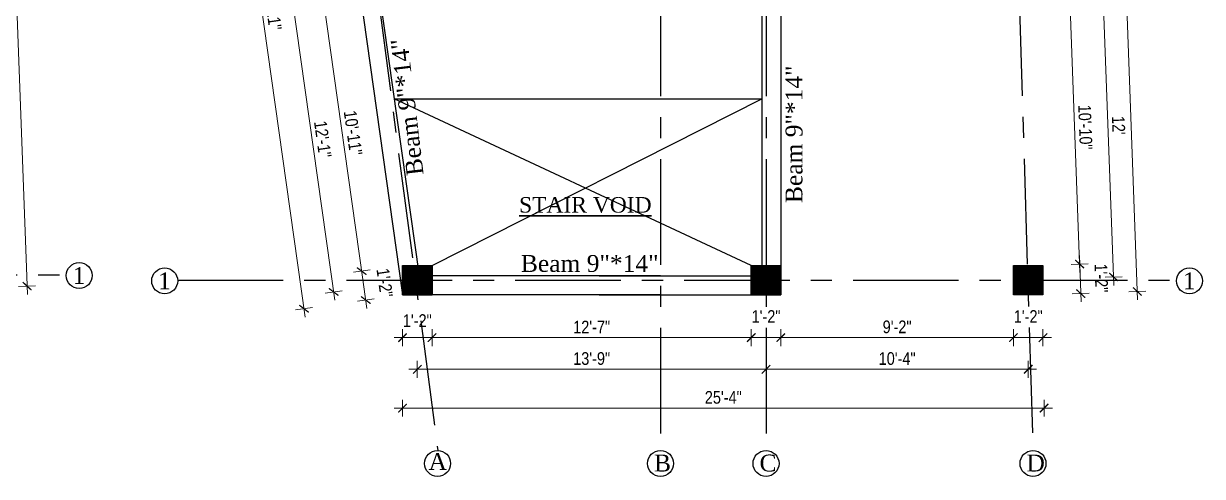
# Model space of a CAD drawing. Header units: inches. Extents: x -9998782 to 66725, y -6520505 to 8308.
# Drawn here: x -4998964 to -4998406, y -3258406 to -3258191 of the extents above; entities that cross this region are included whole.
import ezdxf
from ezdxf.enums import TextEntityAlignment as Align

# ---------------------------------------------------------------- set-up
doc = ezdxf.new("R2010")
doc.units = ezdxf.units.IN
doc.header["$LTSCALE"] = 2
doc.header["$MEASUREMENT"] = 0
doc.header["$PDMODE"] = 34
doc.linetypes.add('CENTER', pattern=[2, 1.25, -0.25, 0.25, -0.25])
doc.layers.get('0').update_dxf_attribs({"linetype": 'CONTINUOUS'})
doc.layers.get('DEFPOINTS').update_dxf_attribs({"color": 141, "linetype": 'CONTINUOUS'})
for name, color, linetype, lineweight in [('1', 7, 'CONTINUOUS', 13), ('DIM 1-100', 4, 'CONTINUOUS', 13), ('Toilet', 7, 'CONTINUOUS', 25), ('WALL SEC', 2, 'CONTINUOUS', 35)]:
    doc.layers.add(name, color=color, linetype=linetype, lineweight=lineweight)
doc.layers.add('A-Hatch', color=7, linetype='CONTINUOUS')
doc.layers.add('column', color=4, linetype='CONTINUOUS')
doc.styles.add('ordinary', font='times.ttf')
doc.styles.get("Standard").update_dxf_attribs({"font": 'ARIALN.TTF'})
doc.dimstyles.new('1 by 96', dxfattribs={"dimtxt": 6, "dimasz": 4, "dimexe": 4, "dimexo": 4, "dimgap": 2, "dimtad": 1, "dimdec": 0, "dimzin": 0, "dimdsep": 46, "dimlunit": 4, "dimtxsty": 'Standard', "dimblk": 'ARCHTICK', "dimcen": 0, "dimdle": 4, "dimadec": 0, "dimazin": 0, "dimtfac": 1, "dimtdec": 0, "dimtix": 1, "dimtofl": 0, "dimtmove": 1, "dimatfit": 3, "dimldrblk": 'ARCHTICK', "dimfxl": 4, "dimfxlon": 1, "dimtolj": 1, "dimtzin": 0, "dimlwd": -1, "dimlwe": -1, "dimarcsym": 0})

# ---------------------------------------------------------------- blocks, each defined once
blk = doc.blocks.new('_ArchTick')
at = {"color": 0, "linetype": 'ByBlock', "const_width": 0.15}
blk.add_lwpolyline([(-0.5, -0.5), (0.5, 0.5)], dxfattribs=at)
blk = doc.blocks.new('*D558')
at = {"layer": 'DEFPOINTS', "color": 0, "ltscale": 0.5}
for p in [(-4998784.65, -3258319.96), (-4998770.65, -3258319.96), (-4998770.65, -3258340.22)]:
    blk.add_point(p, dxfattribs=at)
at = {"layer": 'DIM 1-100', "color": 0, "ltscale": 0.5}
for p, q in [((-4998788.65, -3258340.22), (-4998766.65, -3258340.22)), ((-4998784.65, -3258336.22), (-4998784.65, -3258344.22)), ((-4998770.65, -3258336.22), (-4998770.65, -3258344.22))]:
    blk.add_line(p, q, dxfattribs=at)
at = {"layer": 'DIM 1-100', "color": 0, "ltscale": 0.5, "xscale": 4, "yscale": 4, "zscale": 4, "rotation": 180}
blk.add_blockref('_ArchTick', (-4998784.65, -3258340.22), dxfattribs=at)
at = {"layer": 'DIM 1-100', "color": 0, "ltscale": 0.5, "xscale": 4, "yscale": 4, "zscale": 4}
blk.add_blockref('_ArchTick', (-4998770.65, -3258340.22), dxfattribs=at)
at = {"layer": 'DIM 1-100', "color": 0, "ltscale": 0.5, "insert": (-4998777.65, -3258332.14), "char_height": 6, "attachment_point": 5}
blk.add_mtext('\\A1;1\'-2"', dxfattribs=at)
blk = doc.blocks.new('*D559')
at = {"layer": 'DEFPOINTS', "color": 0, "ltscale": 0.5}
for p in [(-4998770.65, -3258319.96), (-4998619.41, -3258319.96), (-4998619.41, -3258340.22)]:
    blk.add_point(p, dxfattribs=at)
at = {"layer": 'DIM 1-100', "color": 0, "ltscale": 0.5}
for p, q in [((-4998774.65, -3258340.22), (-4998615.41, -3258340.22)), ((-4998770.65, -3258336.22), (-4998770.65, -3258344.22)), ((-4998619.41, -3258336.22), (-4998619.41, -3258344.22))]:
    blk.add_line(p, q, dxfattribs=at)
at = {"layer": 'DIM 1-100', "color": 0, "ltscale": 0.5, "xscale": 4, "yscale": 4, "zscale": 4, "rotation": 180}
blk.add_blockref('_ArchTick', (-4998770.65, -3258340.22), dxfattribs=at)
at = {"layer": 'DIM 1-100', "color": 0, "ltscale": 0.5, "xscale": 4, "yscale": 4, "zscale": 4}
blk.add_blockref('_ArchTick', (-4998619.41, -3258340.22), dxfattribs=at)
at = {"layer": 'DIM 1-100', "color": 0, "ltscale": 0.5, "insert": (-4998695.03, -3258335.21), "char_height": 6, "attachment_point": 5}
blk.add_mtext('\\A1;12\'-7"', dxfattribs=at)
blk = doc.blocks.new('*D560')
at = {"layer": 'DEFPOINTS', "color": 0, "ltscale": 0.5}
for p in [(-4998619.41, -3258319.96), (-4998605.41, -3258319.96), (-4998605.41, -3258340.22)]:
    blk.add_point(p, dxfattribs=at)
at = {"layer": 'DIM 1-100', "color": 0, "ltscale": 0.5}
for p, q in [((-4998623.41, -3258340.22), (-4998601.41, -3258340.22)), ((-4998619.41, -3258336.22), (-4998619.41, -3258344.22)), ((-4998605.41, -3258336.22), (-4998605.41, -3258344.22))]:
    blk.add_line(p, q, dxfattribs=at)
at = {"layer": 'DIM 1-100', "color": 0, "ltscale": 0.5, "xscale": 4, "yscale": 4, "zscale": 4, "rotation": 180}
blk.add_blockref('_ArchTick', (-4998619.41, -3258340.22), dxfattribs=at)
at = {"layer": 'DIM 1-100', "color": 0, "ltscale": 0.5, "xscale": 4, "yscale": 4, "zscale": 4}
blk.add_blockref('_ArchTick', (-4998605.41, -3258340.22), dxfattribs=at)
at = {"layer": 'DIM 1-100', "color": 0, "ltscale": 0.5, "insert": (-4998612.41, -3258330.2), "char_height": 6, "attachment_point": 5}
blk.add_mtext('\\A1;1\'-2"', dxfattribs=at)
blk = doc.blocks.new('*D561')
at = {"layer": 'DEFPOINTS', "color": 0, "ltscale": 0.5}
for p in [(-4998605.41, -3258319.96), (-4998495.18, -3258319.96), (-4998495.18, -3258340.22)]:
    blk.add_point(p, dxfattribs=at)
at = {"layer": 'DIM 1-100', "color": 0, "ltscale": 0.5}
for p, q in [((-4998609.41, -3258340.22), (-4998491.18, -3258340.22)), ((-4998605.41, -3258336.22), (-4998605.41, -3258344.22)), ((-4998495.18, -3258336.22), (-4998495.18, -3258344.22))]:
    blk.add_line(p, q, dxfattribs=at)
at = {"layer": 'DIM 1-100', "color": 0, "ltscale": 0.5, "xscale": 4, "yscale": 4, "zscale": 4, "rotation": 180}
blk.add_blockref('_ArchTick', (-4998605.41, -3258340.22), dxfattribs=at)
at = {"layer": 'DIM 1-100', "color": 0, "ltscale": 0.5, "xscale": 4, "yscale": 4, "zscale": 4}
blk.add_blockref('_ArchTick', (-4998495.18, -3258340.22), dxfattribs=at)
at = {"layer": 'DIM 1-100', "color": 0, "ltscale": 0.5, "insert": (-4998550.3, -3258335.16), "char_height": 6, "attachment_point": 5}
blk.add_mtext('\\A1;9\'-2"', dxfattribs=at)
blk = doc.blocks.new('*D562')
at = {"layer": 'DEFPOINTS', "color": 0, "ltscale": 0.5}
for p in [(-4998495.18, -3258319.96), (-4998481.18, -3258319.96), (-4998481.18, -3258340.22)]:
    blk.add_point(p, dxfattribs=at)
at = {"layer": 'DIM 1-100', "color": 0, "ltscale": 0.5}
for p, q in [((-4998499.18, -3258340.22), (-4998477.18, -3258340.22)), ((-4998495.18, -3258336.22), (-4998495.18, -3258344.22)), ((-4998481.18, -3258336.22), (-4998481.18, -3258344.22))]:
    blk.add_line(p, q, dxfattribs=at)
at = {"layer": 'DIM 1-100', "color": 0, "ltscale": 0.5, "xscale": 4, "yscale": 4, "zscale": 4, "rotation": 180}
blk.add_blockref('_ArchTick', (-4998495.18, -3258340.22), dxfattribs=at)
at = {"layer": 'DIM 1-100', "color": 0, "ltscale": 0.5, "xscale": 4, "yscale": 4, "zscale": 4}
blk.add_blockref('_ArchTick', (-4998481.18, -3258340.22), dxfattribs=at)
at = {"layer": 'DIM 1-100', "color": 0, "ltscale": 0.5, "insert": (-4998488.18, -3258330.2), "char_height": 6, "attachment_point": 5}
blk.add_mtext('\\A1;1\'-2"', dxfattribs=at)
blk = doc.blocks.new('*D566')
at = {"layer": 'DEFPOINTS', "color": 0, "ltscale": 0.5}
for p in [(-4998804.86, -3258176.46), (-4998784.65, -3258305.96), (-4998803.98, -3258308.68)]:
    blk.add_point(p, dxfattribs=at)
at = {"layer": 'DIM 1-100', "color": 0, "ltscale": 0.5}
for p, q in [((-4998822.82, -3258174.95), (-4998803.42, -3258312.64)), ((-4998818.3, -3258178.35), (-4998826.22, -3258179.47)), ((-4998800.02, -3258308.12), (-4998807.94, -3258309.24))]:
    blk.add_line(p, q, dxfattribs=at)
at = {"layer": 'DIM 1-100', "color": 0, "ltscale": 0.5, "xscale": 4, "yscale": 4, "zscale": 4}
for p, rotation in [((-4998822.26, -3258178.91), 98.01894551890386), ((-4998803.98, -3258308.68), 278.0189455189039)]:
    blk.add_blockref('_ArchTick', p, dxfattribs=dict(at, rotation=rotation))
at = {"layer": 'DIM 1-100', "color": 0, "ltscale": 0.5, "insert": (-4998808.11, -3258243.09), "char_height": 6, "attachment_point": 5, "rotation": 278.0189}
blk.add_mtext('\\A1;10\'-11"', dxfattribs=at)
blk = doc.blocks.new('*D567')
at = {"layer": 'DEFPOINTS', "color": 0, "ltscale": 0.5}
for p in [(-4998784.65, -3258305.96), (-4998802.05, -3258322.41), (-4998784.65, -3258319.96)]:
    blk.add_point(p, dxfattribs=at)
at = {"layer": 'DIM 1-100', "color": 0, "ltscale": 0.5}
for p, q in [((-4998804.54, -3258304.72), (-4998801.49, -3258326.37)), ((-4998800.02, -3258308.12), (-4998807.94, -3258309.24)), ((-4998798.08, -3258321.85), (-4998806.01, -3258322.97))]:
    blk.add_line(p, q, dxfattribs=at)
at = {"layer": 'DIM 1-100', "color": 0, "ltscale": 0.5, "xscale": 4, "yscale": 4, "zscale": 4}
for p, rotation in [((-4998803.98, -3258308.68), 98.01894551890386), ((-4998802.05, -3258322.41), 278.0189455189039)]:
    blk.add_blockref('_ArchTick', p, dxfattribs=dict(at, rotation=rotation))
at = {"layer": 'DIM 1-100', "color": 0, "ltscale": 0.5, "insert": (-4998793.09, -3258314.15), "char_height": 6, "attachment_point": 5, "rotation": 278.0189}
blk.add_mtext('\\A1;1\'-2"', dxfattribs=at)
blk = doc.blocks.new('*D568')
at = {"layer": 'DEFPOINTS', "color": 0, "ltscale": 0.5}
for p in [(-4998797.86, -3258169.46), (-4998837.49, -3258175.04), (-4998777.65, -3258312.96)]:
    blk.add_point(p, dxfattribs=at)
at = {"layer": 'DIM 1-100', "color": 0, "ltscale": 0.5}
for p, q in [((-4998816.72, -3258322.5), (-4998838.05, -3258171.08)), ((-4998833.53, -3258174.48), (-4998841.45, -3258175.6)), ((-4998813.31, -3258317.98), (-4998821.24, -3258319.1))]:
    blk.add_line(p, q, dxfattribs=at)
at = {"layer": 'DIM 1-100', "color": 0, "ltscale": 0.5, "xscale": 4, "yscale": 4, "zscale": 4}
for p, rotation in [((-4998837.49, -3258175.04), 98.01894551876403), ((-4998817.28, -3258318.54), 278.018945518764)]:
    blk.add_blockref('_ArchTick', p, dxfattribs=dict(at, rotation=rotation))
at = {"layer": 'DIM 1-100', "color": 0, "ltscale": 0.5, "insert": (-4998822.42, -3258246.09), "char_height": 6, "attachment_point": 5, "rotation": 278.0189}
blk.add_mtext('\\A1;12\'-1"', dxfattribs=at)
blk = doc.blocks.new('*D570')
at = {"layer": 'DEFPOINTS', "color": 0, "ltscale": 0.5}
for p in [(-4998824.69, -3258035.71), (-4998784.65, -3258319.96), (-4998831.32, -3258326.53)]:
    blk.add_point(p, dxfattribs=at)
at = {"layer": 'DIM 1-100', "color": 0, "ltscale": 0.5}
for p, q in [((-4998871.92, -3258038.33), (-4998830.76, -3258330.49)), ((-4998867.4, -3258041.73), (-4998875.32, -3258042.85)), ((-4998827.36, -3258325.97), (-4998835.28, -3258327.09))]:
    blk.add_line(p, q, dxfattribs=at)
at = {"layer": 'DIM 1-100', "color": 0, "ltscale": 0.5, "xscale": 4, "yscale": 4, "zscale": 4}
for p, rotation in [((-4998871.36, -3258042.29), 98.01894551889016), ((-4998831.32, -3258326.53), 278.0189455188902)]:
    blk.add_blockref('_ArchTick', p, dxfattribs=dict(at, rotation=rotation))
at = {"layer": 'DIM 1-100', "color": 0, "ltscale": 0.5, "insert": (-4998846.33, -3258183.71), "char_height": 6, "attachment_point": 5, "rotation": 278.0189}
blk.add_mtext('\\A1;23\'-11"', dxfattribs=at)
blk = doc.blocks.new('*D571')
at = {"layer": 'DEFPOINTS', "color": 0, "ltscale": 0.5}
for p in [(-4998777.65, -3258312.96), (-4998612.41, -3258312.96), (-4998612.41, -3258355.24)]:
    blk.add_point(p, dxfattribs=at)
at = {"layer": 'DIM 1-100', "color": 0, "ltscale": 0.5}
for p, q in [((-4998777.65, -3258351.24), (-4998777.65, -3258359.24)), ((-4998612.41, -3258351.24), (-4998612.41, -3258359.24)), ((-4998781.65, -3258355.24), (-4998608.41, -3258355.24))]:
    blk.add_line(p, q, dxfattribs=at)
at = {"layer": 'DIM 1-100', "color": 0, "ltscale": 0.5, "xscale": 4, "yscale": 4, "zscale": 4, "rotation": 180}
blk.add_blockref('_ArchTick', (-4998777.65, -3258355.24), dxfattribs=at)
at = {"layer": 'DIM 1-100', "color": 0, "ltscale": 0.5, "xscale": 4, "yscale": 4, "zscale": 4}
blk.add_blockref('_ArchTick', (-4998612.41, -3258355.24), dxfattribs=at)
at = {"layer": 'DIM 1-100', "color": 0, "ltscale": 0.5, "insert": (-4998695.03, -3258350.17), "char_height": 6, "attachment_point": 5}
blk.add_mtext('\\A1;13\'-9"', dxfattribs=at)
blk = doc.blocks.new('*D572')
at = {"layer": 'DEFPOINTS', "color": 0, "ltscale": 0.5}
for p in [(-4998612.41, -3258312.96), (-4998488.18, -3258312.98), (-4998488.18, -3258355.24)]:
    blk.add_point(p, dxfattribs=at)
at = {"layer": 'DIM 1-100', "color": 0, "ltscale": 0.5}
for p, q in [((-4998612.41, -3258351.24), (-4998612.41, -3258359.24)), ((-4998488.18, -3258351.24), (-4998488.18, -3258359.24)), ((-4998616.41, -3258355.24), (-4998484.18, -3258355.24))]:
    blk.add_line(p, q, dxfattribs=at)
at = {"layer": 'DIM 1-100', "color": 0, "ltscale": 0.5, "xscale": 4, "yscale": 4, "zscale": 4, "rotation": 180}
blk.add_blockref('_ArchTick', (-4998612.41, -3258355.24), dxfattribs=at)
at = {"layer": 'DIM 1-100', "color": 0, "ltscale": 0.5, "xscale": 4, "yscale": 4, "zscale": 4}
blk.add_blockref('_ArchTick', (-4998488.18, -3258355.24), dxfattribs=at)
at = {"layer": 'DIM 1-100', "color": 0, "ltscale": 0.5, "insert": (-4998550.3, -3258350.17), "char_height": 6, "attachment_point": 5}
blk.add_mtext('\\A1;10\'-4"', dxfattribs=at)
blk = doc.blocks.new('*D573')
at = {"layer": 'DEFPOINTS', "color": 0, "ltscale": 0.5}
for p in [(-4998784.65, -3258319.96), (-4998480.67, -3258319.96), (-4998480.67, -3258373.66)]:
    blk.add_point(p, dxfattribs=at)
at = {"layer": 'DIM 1-100', "color": 0, "ltscale": 0.5}
for p, q in [((-4998788.65, -3258373.66), (-4998476.67, -3258373.66)), ((-4998784.65, -3258369.66), (-4998784.65, -3258377.66)), ((-4998480.67, -3258369.66), (-4998480.67, -3258377.66))]:
    blk.add_line(p, q, dxfattribs=at)
at = {"layer": 'DIM 1-100', "color": 0, "ltscale": 0.5, "xscale": 4, "yscale": 4, "zscale": 4, "rotation": 180}
blk.add_blockref('_ArchTick', (-4998784.65, -3258373.66), dxfattribs=at)
at = {"layer": 'DIM 1-100', "color": 0, "ltscale": 0.5, "xscale": 4, "yscale": 4, "zscale": 4}
blk.add_blockref('_ArchTick', (-4998480.67, -3258373.66), dxfattribs=at)
at = {"layer": 'DIM 1-100', "color": 0, "ltscale": 0.5, "insert": (-4998632.66, -3258368.59), "char_height": 6, "attachment_point": 5}
blk.add_mtext('\\A1;25\'-4"', dxfattribs=at)
blk = doc.blocks.new('*D574')
at = {"layer": 'DEFPOINTS', "color": 0, "ltscale": 0.5}
for p in [(-4998481.18, -3258305.96), (-4998463.82, -3258305.32), (-4998480.67, -3258319.96)]:
    blk.add_point(p, dxfattribs=at)
at = {"layer": 'DIM 1-100', "color": 0, "ltscale": 0.5}
for p, q in [((-4998467.81, -3258305.46), (-4998459.82, -3258305.17)), ((-4998463.15, -3258323.31), (-4998463.96, -3258301.32)), ((-4998467.3, -3258319.46), (-4998459.3, -3258319.17))]:
    blk.add_line(p, q, dxfattribs=at)
at = {"layer": 'DIM 1-100', "color": 0, "ltscale": 0.5, "xscale": 4, "yscale": 4, "zscale": 4}
for p, rotation in [((-4998463.82, -3258305.32), 92.11435361987118), ((-4998463.3, -3258319.32), 272.1143536198712)]:
    blk.add_blockref('_ArchTick', p, dxfattribs=dict(at, rotation=rotation))
at = {"layer": 'DIM 1-100', "color": 0, "ltscale": 0.5, "insert": (-4998453.54, -3258311.95), "char_height": 6, "attachment_point": 5, "rotation": 272.1144}
blk.add_mtext('\\A1;1\'-2"', dxfattribs=at)
blk = doc.blocks.new('*D575')
at = {"layer": 'DEFPOINTS', "color": 0, "ltscale": 0.5}
for p in [(-4998486.48, -3258176.46), (-4998468.6, -3258175.8), (-4998481.18, -3258305.96)]:
    blk.add_point(p, dxfattribs=at)
at = {"layer": 'DIM 1-100', "color": 0, "ltscale": 0.5}
for p, q in [((-4998463.67, -3258309.31), (-4998468.74, -3258171.8)), ((-4998472.59, -3258175.95), (-4998464.6, -3258175.65)), ((-4998467.81, -3258305.46), (-4998459.82, -3258305.17))]:
    blk.add_line(p, q, dxfattribs=at)
at = {"layer": 'DIM 1-100', "color": 0, "ltscale": 0.5, "xscale": 4, "yscale": 4, "zscale": 4}
for p, rotation in [((-4998468.6, -3258175.8), 92.11435361990641), ((-4998463.82, -3258305.32), 272.1143536199064)]:
    blk.add_blockref('_ArchTick', p, dxfattribs=dict(at, rotation=rotation))
at = {"layer": 'DIM 1-100', "color": 0, "ltscale": 0.5, "insert": (-4998461.15, -3258240.37), "char_height": 6, "attachment_point": 5, "rotation": 272.1144}
blk.add_mtext('\\A1;10\'-10"', dxfattribs=at)
blk = doc.blocks.new('*D579')
at = {"layer": 'DEFPOINTS', "color": 0, "ltscale": 0.5}
for p in [(-4998493.48, -3258169.46), (-4998453.01, -3258167.96), (-4998488.18, -3258312.96)]:
    blk.add_point(p, dxfattribs=at)
at = {"layer": 'DIM 1-100', "color": 0, "ltscale": 0.5}
for p, q in [((-4998447.57, -3258315.46), (-4998453.16, -3258163.97)), ((-4998457.01, -3258168.11), (-4998449.02, -3258167.82)), ((-4998451.71, -3258311.61), (-4998443.72, -3258311.32))]:
    blk.add_line(p, q, dxfattribs=at)
at = {"layer": 'DIM 1-100', "color": 0, "ltscale": 0.5, "xscale": 4, "yscale": 4, "zscale": 4}
for p, rotation in [((-4998453.01, -3258167.96), 92.11435361966569), ((-4998447.72, -3258311.46), 272.1143536196657)]:
    blk.add_blockref('_ArchTick', p, dxfattribs=dict(at, rotation=rotation))
at = {"layer": 'DIM 1-100', "color": 0, "ltscale": 0.5, "insert": (-4998445.36, -3258239.53), "char_height": 6, "attachment_point": 5, "rotation": 272.1144}
blk.add_mtext("\\A1;12'", dxfattribs=at)
blk = doc.blocks.new('*D581')
at = {"layer": 'DEFPOINTS', "color": 0, "ltscale": 0.5}
for p in [(-4998492.97, -3257986.71), (-4998448.8, -3257985.08), (-4998480.67, -3258319.96)]:
    blk.add_point(p, dxfattribs=at)
at = {"layer": 'DIM 1-100', "color": 0, "ltscale": 0.5}
for p, q in [((-4998436.34, -3258322.32), (-4998448.94, -3257981.08)), ((-4998452.79, -3257985.22), (-4998444.8, -3257984.93)), ((-4998440.49, -3258318.47), (-4998432.49, -3258318.18))]:
    blk.add_line(p, q, dxfattribs=at)
at = {"layer": 'DIM 1-100', "color": 0, "ltscale": 0.5, "xscale": 4, "yscale": 4, "zscale": 4}
for p, rotation in [((-4998448.8, -3257985.08), 92.11435361988767), ((-4998436.49, -3258318.33), 272.1143536198877)]:
    blk.add_blockref('_ArchTick', p, dxfattribs=dict(at, rotation=rotation))
at = {"layer": 'DIM 1-100', "color": 0, "ltscale": 0.5, "insert": (-4998437.58, -3258151.52), "char_height": 6, "attachment_point": 5, "rotation": 272.1144}
blk.add_mtext('\\A1;27\'-9"', dxfattribs=at)
blk = doc.blocks.new('*D616')
at = {"layer": 'DEFPOINTS', "color": 0, "ltscale": 0.5}
for p in [(-4998974.83, -3257982.54), (-4999019.01, -3257984.17), (-4999006.7, -3258317.42)]:
    blk.add_point(p, dxfattribs=at)
at = {"layer": 'DIM 1-100', "color": 0, "ltscale": 0.5}
for p, q in [((-4998978.83, -3257982.69), (-4998970.84, -3257982.4)), ((-4998962.38, -3258319.79), (-4998974.98, -3257978.55)), ((-4998966.53, -3258315.94), (-4998958.53, -3258315.65))]:
    blk.add_line(p, q, dxfattribs=at)
at = {"layer": 'DIM 1-100', "color": 0, "ltscale": 0.5, "xscale": 4, "yscale": 4, "zscale": 4}
for p, rotation in [((-4998974.83, -3257982.54), 92.11435361988767), ((-4998962.53, -3258315.79), 272.1143536198877)]:
    blk.add_blockref('_ArchTick', p, dxfattribs=dict(at, rotation=rotation))
at = {"layer": 'DIM 1-100', "color": 0, "ltscale": 0.5, "insert": (-4998963.62, -3258148.98), "char_height": 6, "attachment_point": 5, "rotation": 272.1144}
blk.add_mtext('\\A1;27\'-9"', dxfattribs=at)

msp = doc.modelspace()

# ---------------------------------------------------------------- hatches: boundary and pattern name
at = {"layer": 'A-Hatch', "ltscale": 0.5}
h = msp.add_hatch(dxfattribs=at)
h.set_pattern_fill('ANSI31', color=256)
h.set_pattern_definition([(45, (92648.06596, 99.51291), (-0.0883883476483, 0.0883883476483), [])])
h.paths.add_polyline_path([(-4998770.65, -3258305.96), (-4998784.65, -3258305.96), (-4998784.65, -3258319.96), (-4998770.65, -3258319.96)])
h = msp.add_hatch(dxfattribs=at)
h.set_pattern_fill('ANSI31', color=256)
h.set_pattern_definition([(45, (92813.30166, 99.51291), (-0.0883883476483, 0.0883883476483), [])])
h.paths.add_polyline_path([(-4998605.41, -3258305.96), (-4998619.41, -3258305.96), (-4998619.41, -3258319.96), (-4998605.41, -3258319.96)])
h = msp.add_hatch(dxfattribs=at)
h.set_pattern_fill('ANSI31', color=256)
h.set_pattern_definition([(45, (92937.52984, 99.49386), (-0.0883883476483, 0.0883883476483), [])])
h.paths.add_polyline_path([(-4998481.18, -3258305.98), (-4998495.18, -3258305.98), (-4998495.18, -3258319.98), (-4998481.18, -3258319.98)])

# ---------------------------------------------------------------- linework, layer by layer
at = {"ltscale": 0.5}
for p, q in [((-4998619.41, -3258305.96), (-4998788.66, -3258226.96)), ((-4998770.65, -3258305.96), (-4998614.41, -3258226.96))]:
    msp.add_line(p, q, dxfattribs=at)
for points in [[(-4998618.1, -3258014.29), (-4998814.53, -3258043.31), (-4998776.83, -3258310.96), (-4998770.65, -3258310.96)], [(-4998495.22, -3258310.96), (-4998490.01, -3258310.96), (-4998490.19, -3258305.96)], [(-4998619.41, -3258310.96), (-4998605.41, -3258310.96)]]:
    msp.add_lwpolyline(points, dxfattribs=at)
for points in [[(-4998784.65, -3258305.96), (-4998770.65, -3258305.96), (-4998770.65, -3258319.96), (-4998784.65, -3258319.96)], [(-4998619.41, -3258305.96), (-4998605.41, -3258305.96), (-4998605.41, -3258319.96), (-4998619.41, -3258319.96)], [(-4998495.18, -3258305.96), (-4998481.18, -3258305.96), (-4998481.18, -3258319.96), (-4998495.18, -3258319.96)]]:
    msp.add_lwpolyline(points, close=True, dxfattribs=at)
at = {"layer": 'column', "color": 1}
for p, q in [((-4998614.41, -3258019.39), (-4998614.41, -3258305.96)), ((-4998605.41, -3258019.39), (-4998605.41, -3258305.96)), ((-4998788.66, -3258226.96), (-4998614.41, -3258226.96)), ((-4998662.41, -3258310.96), (-4998770.65, -3258310.96)), ((-4998662.41, -3258319.96), (-4998770.65, -3258319.96))]:
    msp.add_line(p, q, dxfattribs=at)
for points in [[(-4998619.41, -3258005.39), (-4998824.69, -3258035.71), (-4998784.65, -3258319.96), (-4998770.65, -3258319.96)], [(-4998618.1, -3258014.29), (-4998814.53, -3258043.31), (-4998776.83, -3258310.96), (-4998770.65, -3258310.96)], [(-4998495.22, -3258310.96), (-4998490.01, -3258310.96), (-4998490.19, -3258305.96)], [(-4998691.53, -3258310.96), (-4998619.46, -3258310.96)], [(-4998619.41, -3258310.96), (-4998605.41, -3258310.96)], [(-4998691.53, -3258319.96), (-4998619.46, -3258319.96)], [(-4998619.41, -3258319.96), (-4998605.41, -3258319.96)]]:
    msp.add_lwpolyline(points, dxfattribs=at)
at = {"layer": 'Toilet', "linetype": 'CENTER', "ltscale": 20}
for p, q in [((-4998828.31, -3257935.62), (-4998767.92, -3258393.76)), ((-4998662.41, -3257935.62), (-4998662.41, -3258393.76)), ((-4998612.41, -3257935.62), (-4998612.41, -3258393.76)), ((-4998499.97, -3257935.62), (-4998485.92, -3258393.76)), ((-4999417.24, -3258310.42), (-4998943.97, -3258310.42)), ((-4998891.2, -3258312.96), (-4998417.93, -3258312.96))]:
    msp.add_line(p, q, dxfattribs=at)
at = {"layer": 'Toilet'}
for centre in [(-4998937.83, -3258310.77), (-4998897.34, -3258313.31), (-4998411.79, -3258313.31), (-4998768.04, -3258399.91), (-4998662.41, -3258399.91), (-4998612.41, -3258399.91), (-4998485.92, -3258399.91)]:
    msp.add_circle(centre, 6.15, dxfattribs=at)

# ---------------------------------------------------------------- texts
at = {"layer": '1', "char_height": 8, "attachment_point": 9, "style": 'ordinary'}
for insert, rotation in [((-4998782.27, -3258198), 96.8203), ((-4998595.04, -3258211.15), 90)]:
    msp.add_mtext('Beam 9"*14"', dxfattribs=dict(at, insert=insert, rotation=rotation))
at = {"layer": '1', "insert": (-4998663.33, -3258309.16), "char_height": 8, "attachment_point": 9, "style": 'ordinary'}
msp.add_mtext('Beam 9"*14"', dxfattribs=at)
at = {"layer": '1', "char_height": 8, "width": 20.1234, "attachment_point": 1, "style": 'ordinary'}
for s, insert in [('1', (-4998940.95, -3258306.74)), ('1', (-4998900.46, -3258309.27)), ('1', (-4998414.91, -3258309.27)), ('A', (-4998772.32, -3258394.96)), ('B', (-4998665.5, -3258395.71)), ('C', (-4998615.5, -3258395.71)), ('D', (-4998489.01, -3258395.71))]:
    msp.add_mtext(s, dxfattribs=dict(at, insert=insert))
at = {"layer": 'WALL SEC', "color": 0, "style": 'ordinary'}
msp.add_text('%%USTAIR VOID', height=7.3728, dxfattribs=at).set_placement((-4998698.03, -3258277.23), align=Align.MIDDLE_CENTER)

# ---------------------------------------------------------------- dimensions: what is measured, and where the dimension line sits
at = {"layer": 'DIM 1-100', "ltscale": 0.5}
for p1, p2, distance, picture, middle in [((-4999006.7, -3258317.42), (-4999019.01, -3257984.17), -44.21, '*D616', (-4998963.62, -3258148.98)), ((-4998480.67, -3258319.96), (-4998492.97, -3257986.71), -44.21, '*D581', (-4998437.58, -3258151.52)), ((-4998824.69, -3258035.71), (-4998784.65, -3258319.96), -47.13, '*D570', (-4998846.33, -3258183.71)), ((-4998488.18, -3258312.96), (-4998493.48, -3258169.46), -40.5, '*D579', (-4998445.36, -3258239.53)), ((-4998777.65, -3258312.96), (-4998797.86, -3258169.46), 40.02, '*D568', (-4998822.42, -3258246.09))]:
    dim = msp.add_aligned_dim(p1=p1, p2=p2, distance=distance, dimstyle='1 by 96', dxfattribs=at)
    dim.commit()
    dim.dimension.update_dxf_attribs({"geometry": picture, "text_midpoint": middle})
for base, p1, p2, angle, picture, middle in [((-4998468.6, -3258175.8), (-4998481.18, -3258305.96), (-4998486.48, -3258176.46), 272.1144, '*D575', (-4998461.15, -3258240.37)), ((-4998803.98, -3258308.68), (-4998804.86, -3258176.46), (-4998784.65, -3258305.96), 278.0189, '*D566', (-4998808.11, -3258243.09))]:
    dim = msp.add_linear_dim(base=base, p1=p1, p2=p2, angle=angle, dimstyle='1 by 96', dxfattribs=at)
    dim.commit()
    dim.dimension.update_dxf_attribs({"geometry": picture, "text_midpoint": middle})
for base, p1, p2, angle, picture, middle, dimtype in [((-4998802.05, -3258322.41), (-4998784.65, -3258305.96), (-4998784.65, -3258319.96), 278.0189, '*D567', (-4998798.05, -3258314.85), 160), ((-4998463.82, -3258305.32), (-4998480.67, -3258319.96), (-4998481.18, -3258305.96), 92.1144, '*D574', (-4998458.55, -3258312.13), 161)]:
    dim = msp.add_linear_dim(base=base, p1=p1, p2=p2, angle=angle, dimstyle='1 by 96', dxfattribs=at)
    dim.commit()
    dim.dimension.update_dxf_attribs({"geometry": picture, "text_midpoint": middle, "dimtype": dimtype})
for base, p1, p2, picture, middle in [((-4998612.41, -3258355.24), (-4998777.65, -3258312.96), (-4998612.41, -3258312.96), '*D571', (-4998695.03, -3258350.17)), ((-4998488.18, -3258355.24), (-4998612.41, -3258312.96), (-4998488.18, -3258312.98), '*D572', (-4998550.3, -3258350.17)), ((-4998480.67, -3258373.66), (-4998784.65, -3258319.96), (-4998480.67, -3258319.96), '*D573', (-4998632.66, -3258368.59)), ((-4998619.41, -3258340.22), (-4998770.65, -3258319.96), (-4998619.41, -3258319.96), '*D559', (-4998695.03, -3258335.21)), ((-4998495.18, -3258340.22), (-4998605.41, -3258319.96), (-4998495.18, -3258319.96), '*D561', (-4998550.3, -3258335.16))]:
    dim = msp.add_linear_dim(base=base, p1=p1, p2=p2, dimstyle='1 by 96', dxfattribs=at)
    dim.commit()
    dim.dimension.update_dxf_attribs({"geometry": picture, "text_midpoint": middle})
for base, p1, p2, picture, middle in [((-4998770.65, -3258340.22), (-4998784.65, -3258319.96), (-4998770.65, -3258319.96), '*D558', (-4998777.65, -3258337.16)), ((-4998605.41, -3258340.22), (-4998619.41, -3258319.96), (-4998605.41, -3258319.96), '*D560', (-4998612.41, -3258335.21)), ((-4998481.18, -3258340.22), (-4998495.18, -3258319.96), (-4998481.18, -3258319.96), '*D562', (-4998488.18, -3258335.21))]:
    dim = msp.add_linear_dim(base=base, p1=p1, p2=p2, dimstyle='1 by 96', dxfattribs=at)
    dim.commit()
    dim.dimension.update_dxf_attribs({"geometry": picture, "text_midpoint": middle, "dimtype": 160})

doc.saveas('drawing.dxf')
